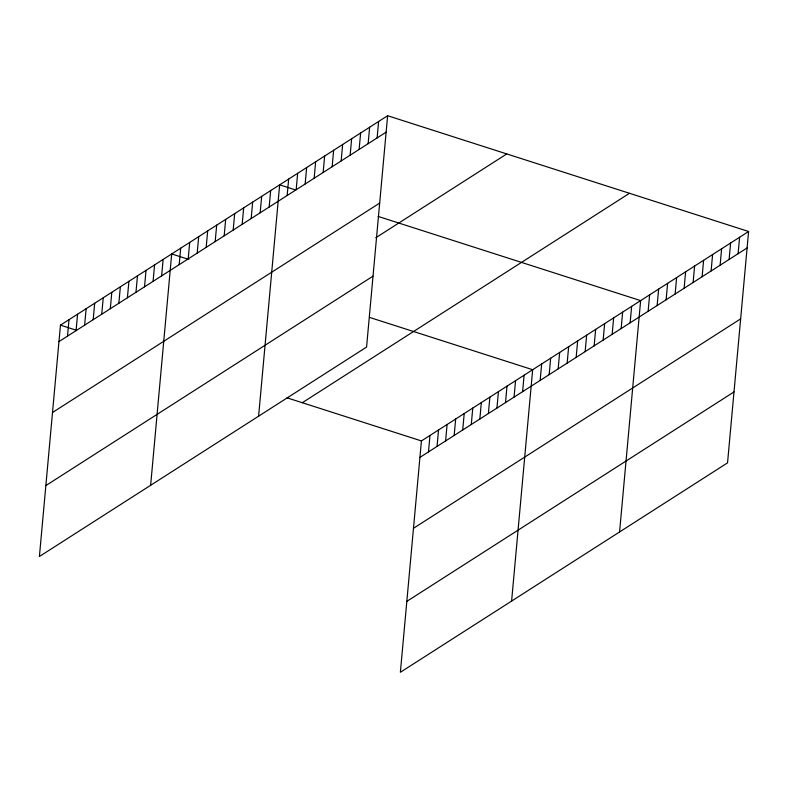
<?xml version="1.0" encoding="UTF-8"?>
<svg xmlns="http://www.w3.org/2000/svg" width="788" height="788" viewBox="0 0 788 788"><rect width="100%" height="100%" fill="white"/><g stroke="black" fill="none" stroke-linecap="round" stroke-linejoin="round"><path stroke-width="1.18" d="M387.627 115.718L60.459 325.149L39.4 556.505L366.568 347.075L387.627 115.718L748.6 231.495L727.541 462.851L400.373 672.282L421.432 440.925L748.6 231.495M67.512 336.121L69.009 319.672M76.072 330.645L77.569 314.195M84.631 325.168L86.128 308.719M93.181 319.692L94.678 303.242M101.741 314.215L103.238 297.766M110.3 308.738L111.797 292.289M118.85 303.262L120.347 286.812M127.41 297.785L128.907 281.336M135.969 292.299L137.467 275.859M144.529 286.822L146.026 270.373M153.079 281.346L154.576 264.896M161.638 275.869L163.136 259.419M150.636 485.3L171.695 253.943L188.874 259.459M179.191 264.63L180.688 248.181M188.194 258.878L189.691 242.428M197.187 253.115L198.684 236.666M206.18 247.353L207.677 230.904M215.183 241.601L216.68 225.151M224.176 235.839L225.673 219.389M233.179 230.076L234.676 213.627M242.172 224.324L243.669 207.874M251.165 218.562L252.662 202.112M260.168 212.799L261.665 196.35M269.161 207.037L270.658 190.588M258.602 416.182L279.661 184.835L294.545 189.613M287.157 195.523L288.654 179.073M296.16 189.76L297.657 173.311M305.153 184.008L306.65 167.558M314.146 178.246L315.643 161.796M323.149 172.483L324.646 156.034M332.142 166.731L333.639 150.281M341.145 160.969L342.642 144.519M350.138 155.206L351.635 138.757M359.131 149.444L360.628 132.995M368.134 143.692L369.631 127.242M377.127 137.93L378.624 121.48M428.495 451.898L429.992 435.449M437.044 446.422L438.542 429.972M445.604 440.945L447.101 424.496M454.164 435.469L455.661 419.019M462.714 429.992L464.211 413.542M471.273 424.515L472.77 408.066M479.833 419.039L481.33 402.589M488.383 413.552L489.88 397.103M496.942 408.076L498.44 391.626M505.502 402.599L506.999 386.15M514.062 397.122L515.559 380.673M522.611 391.646L524.109 375.196M511.609 601.077L532.668 369.72L369.71 317.456M540.164 380.407L541.661 363.957M549.167 374.655L550.664 358.205M558.16 368.892L559.657 352.443M567.163 363.13L568.66 346.681M576.156 357.378L577.653 340.928M585.159 351.615L586.646 335.166M594.152 345.853L595.649 329.404M603.145 340.091L604.642 323.641M612.148 334.339L613.645 317.889M621.141 328.576L622.638 312.127M630.144 322.814L631.641 306.365M619.575 531.959L640.634 300.612L378.161 216.424M648.13 311.299L649.627 294.85M657.133 305.537L658.63 289.088M666.126 299.785L667.623 283.335M675.129 294.022L676.626 277.573M684.122 288.26L685.619 271.811M693.125 282.498L694.612 266.049M702.118 276.746L703.615 260.296M711.111 270.983L712.608 254.534M720.114 265.221L721.611 248.772M729.107 259.469L730.604 243.019M738.11 253.706L739.607 237.257M58.962 341.598L386.13 132.167M52.5 412.518L379.678 203.087M375.787 237.759L506.743 153.926M45.852 485.585L373.019 276.155M302.306 402.717L629.474 193.287M419.935 457.375L747.103 247.944M413.483 528.295L740.651 318.864M406.835 601.362L734.002 391.931M60.459 325.149L75.343 329.926M286.97 397.802L421.432 440.925"/></g></svg>
